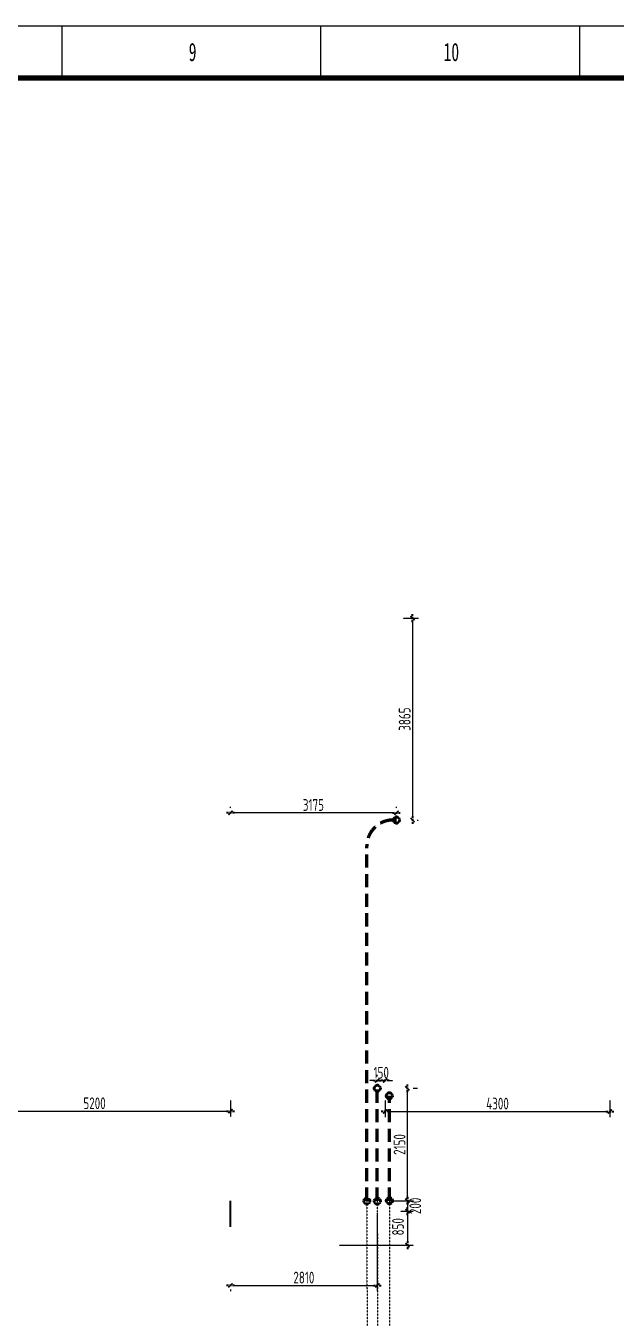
# Model space of a CAD drawing. Header units: millimetres. Extents: x -705761 to 1364679, y -410401 to 446404.
# Drawn here: x -523881 to -512586, y -46881 to -22146 of the extents above; entities that cross this region are included whole.
import ezdxf
from ezdxf.enums import TextEntityAlignment as Align

# ---------------------------------------------------------------- set-up
doc = ezdxf.new("R2010")
doc.units = ezdxf.units.MM
doc.linetypes.add('( Dashed )', pattern=[0.75, 0.5, -0.25])
doc.layers.get('DEFPOINTS').update_dxf_attribs({"lineweight": 13})
doc.layers.add('TK', color=7, linetype='Continuous')
doc.layers.add('模板-签名-公用', color=3, linetype='Continuous')
doc.layers.add('图框', color=7, linetype='Continuous', lineweight=13)
doc.layers.add('自动化埋管', color=7, linetype='( Dashed )', lineweight=40)
doc.styles.add('Style-仿宋_GB2312', font='')
doc.styles.add('YQ_DIM', font='Superos.shx', dxfattribs={"width": 0.8, "bigfont": 'hzdx.shx'})
doc.styles.add('宋体', font='', dxfattribs={"width": 0.7, "height": 2.5})
doc.styles.get('Style-仿宋_GB2312').set_extended_font_data('仿宋_GB2312')
doc.styles.get('宋体').set_extended_font_data('SimSun')
doc.dimstyles.new('yq75', dxfattribs={"dimscale": 75, "dimtxt": 3, "dimasz": 1, "dimexe": 1.5, "dimexo": 3, "dimgap": 0.5, "dimtad": 1, "dimdec": 0, "dimdsep": 46, "dimtxsty": 'YQ_DIM', "dimblk": 'YQTICK', "dimcen": 0, "dimclrd": 256, "dimclre": 256, "dimclrt": 7, "dimadec": 1, "dimazin": 2, "dimtfac": 1, "dimtdec": 4, "dimtix": 1, "dimtmove": 2, "dimatfit": 2, "dimfxl": 1, "dimtolj": 1, "dimtzin": 0, "dimarcsym": 0})

# ---------------------------------------------------------------- blocks, each defined once
blk = doc.blocks.new('BSIET_通用图框_A2+0.5_1')
at = {"layer": '图框', "color": 7, "lineweight": 25}
for p, q in [((-495, 420), (-495, 410)), ((-445.5, 420), (-445.5, 410)), ((-396, 420), (-396, 410))]:
    blk.add_line(p, q, dxfattribs=at)
at = {"layer": '图框', "color": 7, "lineweight": 25, "flags": 128}
blk.add_lwpolyline([(0, 0), (-891, 0), (-891, 420), (0, 420), (0, 0)], close=True, dxfattribs=at)
at = {"layer": '图框', "const_width": 1}
blk.add_lwpolyline([(-866, 410), (-10, 410), (-10, 10), (-866, 10)], close=True, dxfattribs=at)
at = {"layer": 'TK', "lineweight": 25, "style": '宋体', "width": 0.7, "flags": 3}
for tag, p in [('LZHQ_N会签10_T6_H6', (-878.24, 93.87)), ('LZHQ_N会签9_T6_H6', (-878.36, 85.87)), ('LZHQ_N会签8_T6_H6', (-878.24, 77.87)), ('LZHQ_N会签7_T6_H6', (-878.36, 69.87)), ('LZHQ_N会签6_T6_H6', (-878.25, 61.87)), ('LZHQ_N会签5_T6_H6', (-878.25, 53.87)), ('LZHQ_N会签4_T6_H6', (-878.25, 45.87)), ('LZHQ_N会签3_T6_H6', (-878.25, 37.87)), ('LZHQ_N会签2_T6_H6', (-878.25, 29.87)), ('LZHQ_N会签1_T6_H6', (-878.25, 21.87))]:
    blk.add_attdef(tag, text='', height=2.5, dxfattribs=at).set_placement(p, align=Align.MIDDLE)
at = {"layer": '图框', "color": 7, "lineweight": 25, "style": 'Style-仿宋_GB2312', "width": 0.628572}
for s, p in [('9', (-470, 415)), ('10', (-420.5, 415))]:
    blk.add_text(s, height=3.5, dxfattribs=at).set_placement(p, align=Align.MIDDLE_CENTER)
at = {"layer": '模板-签名-公用', "lineweight": 25, "style": '宋体', "width": 0.7, "flags": 3}
blk.add_attdef('LZFRAME', (-45.91, 7.06), '', height=3, dxfattribs=at)
at = {"layer": '模板-签名-公用', "lineweight": 25, "style": '宋体', "width": 0.7}
blk.add_attdef('LZTQINS', text='', height=2, dxfattribs=at).set_placement((-10, 10), align=Align.MIDDLE)
blk = doc.blocks.new('YQTICK')
blk.add_line((-1, 0), (1, 0))
at = {"const_width": 0.4}
blk.add_lwpolyline([(0.53, 0.53), (-0.53, -0.53)], dxfattribs=at)
blk = doc.blocks.new('*D236')
at = {"layer": 'DEFPOINTS', "color": 0, "lineweight": 40, "transparency": 16777216}
for p in [(-516949, -44632), (-516939, -44832), (-516579, -44832)]:
    blk.add_point(p, dxfattribs=at)
at = {"layer": '自动化埋管', "lineweight": -2, "transparency": 16777216}
for p, q in [((-516579, -44557), (-516579, -44482)), ((-516724, -44632), (-516466, -44632)), ((-516579, -44632), (-516579, -44832)), ((-516714, -44832), (-516466, -44832)), ((-516579, -44907), (-516579, -44982))]:
    blk.add_line(p, q, dxfattribs=at)
at = {"layer": '自动化埋管', "lineweight": -2, "transparency": 16777216, "xscale": 75, "yscale": 75, "zscale": 75}
for p, rotation in [((-516579, -44632), 270), ((-516579, -44832), 90)]:
    blk.add_blockref('YQTICK', p, dxfattribs=dict(at, rotation=rotation))
at = {"layer": '自动化埋管', "color": 7, "lineweight": 15, "transparency": 16777216, "insert": (-516430, -44732), "char_height": 225, "attachment_point": 5, "rotation": 90, "style": 'YQ_DIM'}
blk.add_mtext('\\A1;200', dxfattribs=at)
blk = doc.blocks.new('*D237')
at = {"layer": 'DEFPOINTS', "color": 0, "lineweight": 40, "transparency": 16777216}
for p in [(-516609, -42482), (-516580, -42482), (-516579, -44632)]:
    blk.add_point(p, dxfattribs=at)
at = {"layer": '自动化埋管', "lineweight": -2, "transparency": 16777216}
for p, q in [((-516384, -42482), (-516467, -42482)), ((-516580, -44557), (-516580, -42557)), ((-516804, -44632), (-516692, -44632))]:
    blk.add_line(p, q, dxfattribs=at)
at = {"layer": '自动化埋管', "lineweight": -2, "transparency": 16777216, "xscale": 75, "yscale": 75, "zscale": 75}
for p, rotation in [((-516580, -42482), 90), ((-516580, -44632), 270)]:
    blk.add_blockref('YQTICK', p, dxfattribs=dict(at, rotation=rotation))
at = {"layer": '自动化埋管', "color": 7, "lineweight": 15, "transparency": 16777216, "insert": (-516730, -43557), "char_height": 225, "attachment_point": 5, "rotation": 90, "style": 'YQ_DIM'}
blk.add_mtext('\\A1;2150', dxfattribs=at)
blk = doc.blocks.new('*D271')
at = {"layer": 'DEFPOINTS', "color": 0, "lineweight": 40, "transparency": 16777216}
for p in [(-517156, -42482), (-517006, -42333), (-517006, -42482)]:
    blk.add_point(p, dxfattribs=at)
at = {"layer": '自动化埋管', "lineweight": -2, "transparency": 16777216}
for p, q in [((-517156, -42257), (-517156, -42221)), ((-517006, -42257), (-517006, -42221)), ((-517231, -42333), (-517306, -42333)), ((-517156, -42333), (-517006, -42333)), ((-516931, -42333), (-516856, -42333))]:
    blk.add_line(p, q, dxfattribs=at)
at = {"layer": '自动化埋管', "lineweight": -2, "transparency": 16777216, "xscale": 75, "yscale": 75, "zscale": 75}
blk.add_blockref('YQTICK', (-517156, -42333), dxfattribs=at)
at = {"layer": '自动化埋管', "lineweight": -2, "transparency": 16777216, "xscale": 75, "yscale": 75, "zscale": 75, "rotation": 180}
blk.add_blockref('YQTICK', (-517006, -42333), dxfattribs=at)
at = {"layer": '自动化埋管', "color": 7, "lineweight": 15, "transparency": 16777216, "insert": (-517081, -42183), "char_height": 225, "attachment_point": 5, "style": 'YQ_DIM'}
blk.add_mtext('\\A1;150', dxfattribs=at)
blk = doc.blocks.new('*D274')
at = {"layer": 'DEFPOINTS', "color": 0, "lineweight": 40, "transparency": 16777216}
for p in [(-517156, -44640), (-519966, -46105), (-517156, -46254)]:
    blk.add_point(p, dxfattribs=at)
at = {"layer": '自动化埋管', "lineweight": -2, "transparency": 16777216}
for p, q in [((-517156, -44865), (-517156, -46366)), ((-519891, -46254), (-517231, -46254)), ((-519966, -46330), (-519966, -46366))]:
    blk.add_line(p, q, dxfattribs=at)
at = {"layer": '自动化埋管', "lineweight": -2, "transparency": 16777216, "xscale": 75, "yscale": 75, "zscale": 75, "rotation": 180}
blk.add_blockref('YQTICK', (-519966, -46254), dxfattribs=at)
at = {"layer": '自动化埋管', "lineweight": -2, "transparency": 16777216, "xscale": 75, "yscale": 75, "zscale": 75}
blk.add_blockref('YQTICK', (-517156, -46254), dxfattribs=at)
at = {"layer": '自动化埋管', "color": 7, "lineweight": 15, "transparency": 16777216, "insert": (-518561, -46104), "char_height": 225, "attachment_point": 5, "style": 'YQ_DIM'}
blk.add_mtext('\\A1;2810', dxfattribs=at)
blk = doc.blocks.new('*D242')
at = {"layer": 'DEFPOINTS', "color": 0, "lineweight": 40, "transparency": 16777216}
for p in [(-525166, -42482), (-519966, -42482), (-519966, -42918)]:
    blk.add_point(p, dxfattribs=at)
at = {"layer": '自动化埋管', "lineweight": -2, "transparency": 16777216}
for p, q in [((-525166, -42707), (-525166, -43030)), ((-519966, -42707), (-519966, -43030)), ((-525091, -42918), (-520041, -42918))]:
    blk.add_line(p, q, dxfattribs=at)
at = {"layer": '自动化埋管', "lineweight": -2, "transparency": 16777216, "xscale": 75, "yscale": 75, "zscale": 75, "rotation": 180}
blk.add_blockref('YQTICK', (-525166, -42918), dxfattribs=at)
at = {"layer": '自动化埋管', "lineweight": -2, "transparency": 16777216, "xscale": 75, "yscale": 75, "zscale": 75}
blk.add_blockref('YQTICK', (-519966, -42918), dxfattribs=at)
at = {"layer": '自动化埋管', "color": 7, "lineweight": 15, "transparency": 16777216, "insert": (-522566, -42768), "char_height": 225, "attachment_point": 5, "style": 'YQ_DIM'}
blk.add_mtext('\\A1;5200', dxfattribs=at)
blk = doc.blocks.new('*D243')
at = {"layer": 'DEFPOINTS', "color": 0, "lineweight": 40, "transparency": 16777216}
for p in [(-517006, -42482), (-512706, -42482), (-512706, -42924)]:
    blk.add_point(p, dxfattribs=at)
at = {"layer": '自动化埋管', "lineweight": -2, "transparency": 16777216}
for p, q in [((-517006, -42707), (-517006, -43036)), ((-512706, -42707), (-512706, -43036)), ((-516931, -42924), (-512781, -42924))]:
    blk.add_line(p, q, dxfattribs=at)
at = {"layer": '自动化埋管', "lineweight": -2, "transparency": 16777216, "xscale": 75, "yscale": 75, "zscale": 75, "rotation": 180}
blk.add_blockref('YQTICK', (-517006, -42924), dxfattribs=at)
at = {"layer": '自动化埋管', "lineweight": -2, "transparency": 16777216, "xscale": 75, "yscale": 75, "zscale": 75}
blk.add_blockref('YQTICK', (-512706, -42924), dxfattribs=at)
at = {"layer": '自动化埋管', "color": 7, "lineweight": 15, "transparency": 16777216, "insert": (-514856, -42774), "char_height": 225, "attachment_point": 5, "style": 'YQ_DIM'}
blk.add_mtext('\\A1;4300', dxfattribs=at)
blk = doc.blocks.new('*D247')
at = {"layer": 'DEFPOINTS', "color": 0, "lineweight": 40, "transparency": 16777216}
for p in [(-517156, -44632), (-518109, -45482), (-516579, -45482)]:
    blk.add_point(p, dxfattribs=at)
at = {"layer": '自动化埋管', "lineweight": -2, "transparency": 16777216}
for p, q in [((-516931, -44632), (-516466, -44632)), ((-516579, -44707), (-516579, -45407)), ((-517884, -45482), (-516466, -45482))]:
    blk.add_line(p, q, dxfattribs=at)
at = {"layer": '自动化埋管', "lineweight": -2, "transparency": 16777216, "xscale": 75, "yscale": 75, "zscale": 75}
for p, rotation in [((-516579, -44632), 90), ((-516579, -45482), 270)]:
    blk.add_blockref('YQTICK', p, dxfattribs=dict(at, rotation=rotation))
at = {"layer": '自动化埋管', "color": 7, "lineweight": 15, "transparency": 16777216, "insert": (-516760, -45132), "char_height": 225, "attachment_point": 5, "rotation": 90, "style": 'YQ_DIM'}
blk.add_mtext('\\A1;850', dxfattribs=at)
blk = doc.blocks.new('*D250')
at = {"layer": 'DEFPOINTS', "color": 0, "lineweight": 40, "transparency": 16777216}
for p in [(-516885, -33482), (-516616, -37347), (-516482, -37347)]:
    blk.add_point(p, dxfattribs=at)
at = {"layer": '自动化埋管', "lineweight": -2, "transparency": 16777216}
for p, q in [((-516660, -33482), (-516370, -33482)), ((-516482, -33557), (-516482, -37272)), ((-516391, -37347), (-516370, -37347))]:
    blk.add_line(p, q, dxfattribs=at)
at = {"layer": '自动化埋管', "lineweight": -2, "transparency": 16777216, "xscale": 75, "yscale": 75, "zscale": 75}
for p, rotation in [((-516482, -33482), 90), ((-516482, -37347), 270)]:
    blk.add_blockref('YQTICK', p, dxfattribs=dict(at, rotation=rotation))
at = {"layer": '自动化埋管', "color": 7, "lineweight": 15, "transparency": 16777216, "insert": (-516632, -35415), "char_height": 225, "attachment_point": 5, "rotation": 90, "style": 'YQ_DIM'}
blk.add_mtext('\\A1;3865', dxfattribs=at)
blk = doc.blocks.new('*D280')
at = {"layer": 'DEFPOINTS', "color": 0, "lineweight": 40, "transparency": 16777216}
for p in [(-519966, -37209), (-519966, -37347), (-516791, -37347)]:
    blk.add_point(p, dxfattribs=at)
at = {"layer": '自动化埋管', "lineweight": -2, "transparency": 16777216}
for p, q in [((-519966, -37122), (-519966, -37097)), ((-516791, -37122), (-516791, -37097)), ((-516866, -37209), (-519891, -37209))]:
    blk.add_line(p, q, dxfattribs=at)
at = {"layer": '自动化埋管', "lineweight": -2, "transparency": 16777216, "xscale": 75, "yscale": 75, "zscale": 75, "rotation": 180}
blk.add_blockref('YQTICK', (-519966, -37209), dxfattribs=at)
at = {"layer": '自动化埋管', "lineweight": -2, "transparency": 16777216, "xscale": 75, "yscale": 75, "zscale": 75}
blk.add_blockref('YQTICK', (-516791, -37209), dxfattribs=at)
at = {"layer": '自动化埋管', "color": 7, "lineweight": 15, "transparency": 16777216, "insert": (-518379, -37059), "char_height": 225, "attachment_point": 5, "style": 'YQ_DIM'}
blk.add_mtext('\\A1;3175', dxfattribs=at)

msp = doc.modelspace()

# ---------------------------------------------------------------- linework, layer by layer
at = {"layer": '自动化埋管', "linetype": '( Dashed )', "lineweight": 70, "ltscale": 500}
for p, q in [((-516791.04, -37347.07), (-516856.04, -37347.07)), ((-517356.04, -44632.07), (-517356.04, -37847.07))]:
    msp.add_line(p, q, dxfattribs=at)
at = {"layer": '自动化埋管'}
msp.add_line((-516978.51, -44458.15), (-516978.51, -44458.15), dxfattribs=at)
at = {"layer": '自动化埋管', "lineweight": 40}
msp.add_line((-519966.04, -45132.07), (-519966.04, -44632.07), dxfattribs=at)
at = {"layer": '自动化埋管', "color": 7, "lineweight": 30, "ltscale": 0.02}
for p, q in [((-517356.04, -44623.74), (-517343.45, -51947.92)), ((-517156.04, -44623.74), (-517147.23, -53537.73))]:
    msp.add_line(p, q, dxfattribs=at)
at = {"layer": '自动化埋管', "linetype": '( Dashed )', "lineweight": 70, "ltscale": 500}
for points in [[(-517156.04, -44632.07), (-517156.04, -42482.06)], [(-516924.58, -44632.07), (-516924.58, -42626.1)]]:
    msp.add_lwpolyline(points, dxfattribs=at)
at = {"layer": '自动化埋管', "color": 7, "lineweight": 30, "ltscale": 0.02}
msp.add_lwpolyline([(-516924.58, -44623.74), (-516924.58, -55743.32), (-523318.46, -55743.32)], dxfattribs=at)
at = {"layer": '自动化埋管', "color": 1, "lineweight": 60}
for centre in [(-516791.04, -37347.07), (-517156.04, -42482.06), (-516924.58, -42626.1), (-517356.04, -44640.41), (-517156.04, -44640.41), (-516924.58, -44632.07)]:
    msp.add_circle(centre, 59.39, dxfattribs=at)
at = {"layer": '自动化埋管', "linetype": '( Dashed )', "lineweight": 70, "ltscale": 500}
msp.add_arc((-516856.04, -37847.07), 500, 90, 180, dxfattribs=at)

# ---------------------------------------------------------------- block references
at = {"layer": '图框', "lineweight": 40, "xscale": 100, "yscale": 100, "zscale": 100}
msp.add_blockref('BSIET_通用图框_A2+0.5_1', (-473689.82, -64145.78), dxfattribs=at)

# ---------------------------------------------------------------- dimensions: what is measured, and where the dimension line sits
at = {"layer": '自动化埋管', "lineweight": 15}
for base, p1, p2, picture, middle in [((-516482.22, -37347.07), (-516884.6, -33482.07), (-516616.04, -37347.07), '*D250', (-516632.22, -35414.57)), ((-516579.92, -42482.07), (-516578.8, -44632.07), (-516608.8, -42482.07), '*D237', (-516729.92, -43557.07))]:
    dim = msp.add_linear_dim(base=base, p1=p1, p2=p2, angle=90, dimstyle='yq75', dxfattribs=at)
    dim.commit()
    dim.dimension.update_dxf_attribs({"geometry": picture, "text_midpoint": middle})
for base, p1, p2, picture, middle in [((-519966.04, -37209.27), (-516791.04, -37347.07), (-519966.04, -37347.07), '*D280', (-518378.54, -37059.27)), ((-517006.04, -42333.15), (-517156.04, -42482.06), (-517006.04, -42482.06), '*D271', (-517081.04, -42183.15)), ((-519966.04, -42917.72), (-525166.04, -42482.07), (-519966.04, -42482.07), '*D242', (-522566.04, -42767.72)), ((-512706.04, -42923.66), (-517006.04, -42482.07), (-512706.04, -42482.07), '*D243', (-514856.04, -42773.66)), ((-517156.04, -46253.92), (-519966.04, -46104.74), (-517156.04, -44640.41), '*D274', (-518561.04, -46103.92))]:
    dim = msp.add_linear_dim(base=base, p1=p1, p2=p2, dimstyle='yq75', dxfattribs=at)
    dim.commit()
    dim.dimension.update_dxf_attribs({"geometry": picture, "text_midpoint": middle})
for base, p1, p2, picture, middle in [((-516578.8, -44832.07), (-516948.54, -44632.07), (-516938.8, -44832.07), '*D236', (-516430.12, -44732.07)), ((-516578.8, -45482.07), (-517156.04, -44632.07), (-518108.77, -45482.07), '*D247', (-516759.92, -45132.07))]:
    dim = msp.add_linear_dim(base=base, p1=p1, p2=p2, angle=90, dimstyle='yq75', dxfattribs=at)
    dim.commit()
    dim.dimension.update_dxf_attribs({"geometry": picture, "text_midpoint": middle, "dimtype": 160})

doc.saveas('drawing.dxf')
